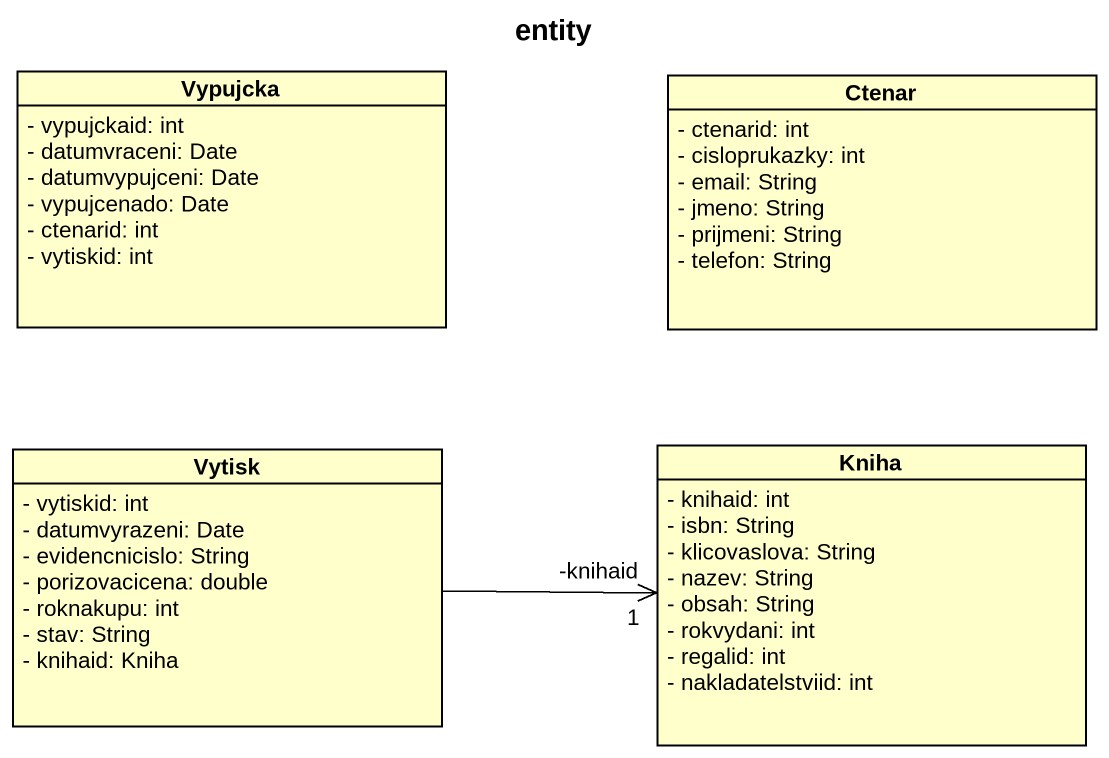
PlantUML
@startuml
title entity
hide circle
hide empty members
skinparam classAttributeIconSize 0
class Vypujcka {
  - vypujckaid: int
  - datumvraceni: Date
  - datumvypujceni: Date
  - vypujcenado: Date
  - ctenarid: int
  - vytiskid: int
}
class Ctenar {
  - ctenarid: int
  - cisloprukazky: int
  - email: String
  - jmeno: String
  - prijmeni: String
  - telefon: String
}
class Vytisk {
  - vytiskid: int
  - datumvyrazeni: Date
  - evidencnicislo: String
  - porizovacicena: double
  - roknakupu: int
  - stav: String
  - knihaid: Kniha
}
class Kniha {
  - knihaid: int
  - isbn: String
  - klicovaslova: String
  - nazev: String
  - obsah: String
  - rokvydani: int
  - regalid: int
  - nakladatelstviid: int
}
Vytisk -right-> "-knihaid\n1" Kniha
@enduml
